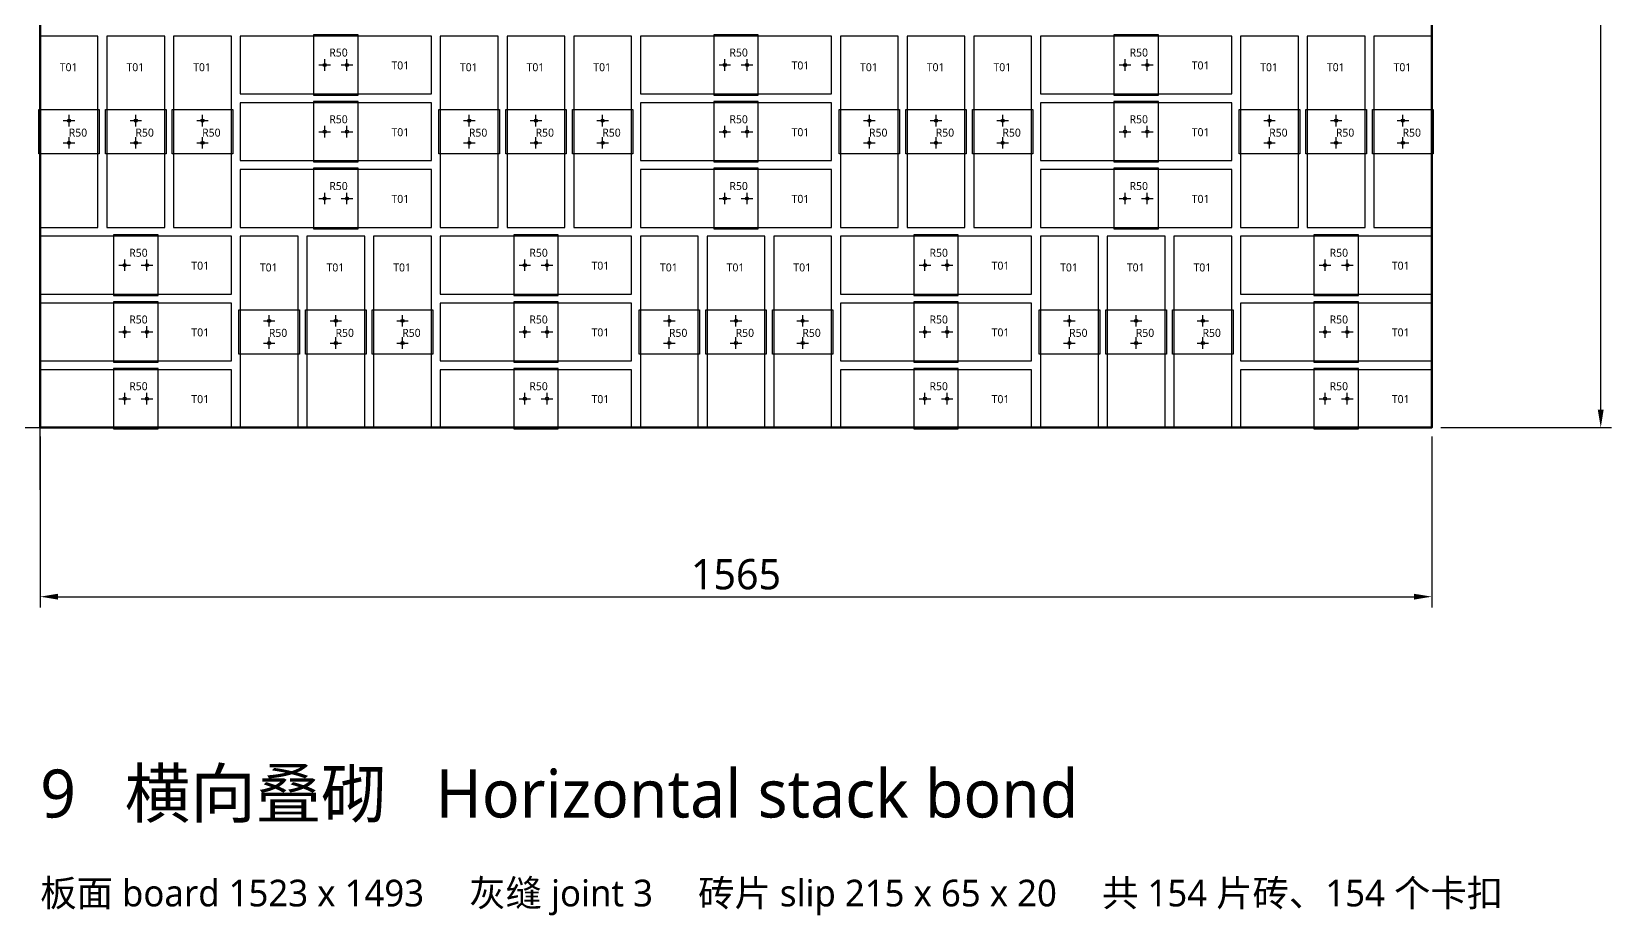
# Model space of a CAD drawing. Header units: millimetres. Extents: x -190 to 7814, y -8114 to 208.
# Drawn here: x 5135 to 6912, y -6000 to -5006 of the extents above; entities that cross this region are included whole.
import ezdxf
from ezdxf.enums import TextEntityAlignment as Align

# ---------------------------------------------------------------- set-up
doc = ezdxf.new("R2010")
doc.units = ezdxf.units.MM
for name, color, linetype in [('BOARD', 7, 'Continuous'), ('DIM', 8, 'Continuous'), ('ORIGIN', 1, 'Continuous'), ('P6_CLIP_R50', 3, 'Continuous'), ('P6_HOLE', 1, 'Continuous'), ('P6_SLIP', 7, 'Continuous'), ('P6_TXT_B', 7, 'Continuous'), ('TITLE', 7, 'Continuous')]:
    doc.layers.add(name, color=color, linetype=linetype)
doc.styles.add('CN', font='msyh.ttc')
doc.dimstyles.new('MM', dxfattribs={"dimtxt": 34, "dimasz": 20, "dimexe": 12, "dimexo": 10, "dimgap": 8, "dimtad": 1, "dimdec": 1, "dimdsep": 46, "dimtxsty": 'CN', "dimcen": 2.5, "dimazin": 3, "dimtfac": 1, "dimtmove": 0, "dimatfit": 3})

msp = doc.modelspace()

# ---------------------------------------------------------------- linework, layer by layer
at = {"layer": 'BOARD', "lineweight": 50}
msp.add_lwpolyline([(5145, -5451.5), (6710, -5451.5), (6710, -3886.5), (5145, -3886.5)], close=True, dxfattribs=at)
at = {"layer": 'ORIGIN'}
for p, q in [((5145, -5521.5), (5145, -5361.5)), ((5075, -5451.5), (5235, -5451.5))]:
    msp.add_line(p, q, dxfattribs=at)
at = {"layer": 'P6_CLIP_R50'}
for points in [[(5452.5, -5078), (5502.5, -5078), (5502.5, -5010), (5452.5, -5010)], [(5902.5, -5078), (5952.5, -5078), (5952.5, -5010), (5902.5, -5010)], [(6352.5, -5078), (6402.5, -5078), (6402.5, -5010), (6352.5, -5010)], [(5143.5, -5144), (5143.5, -5094), (5211.5, -5094), (5211.5, -5144)], [(5218.5, -5144), (5218.5, -5094), (5286.5, -5094), (5286.5, -5144)], [(5293.5, -5144), (5293.5, -5094), (5361.5, -5094), (5361.5, -5144)], [(5452.5, -5153), (5502.5, -5153), (5502.5, -5085), (5452.5, -5085)], [(5593.5, -5144), (5593.5, -5094), (5661.5, -5094), (5661.5, -5144)], [(5668.5, -5144), (5668.5, -5094), (5736.5, -5094), (5736.5, -5144)], [(5743.5, -5144), (5743.5, -5094), (5811.5, -5094), (5811.5, -5144)], [(5902.5, -5153), (5952.5, -5153), (5952.5, -5085), (5902.5, -5085)], [(6043.5, -5144), (6043.5, -5094), (6111.5, -5094), (6111.5, -5144)], [(6118.5, -5144), (6118.5, -5094), (6186.5, -5094), (6186.5, -5144)], [(6193.5, -5144), (6193.5, -5094), (6261.5, -5094), (6261.5, -5144)], [(6352.5, -5153), (6402.5, -5153), (6402.5, -5085), (6352.5, -5085)], [(6493.5, -5144), (6493.5, -5094), (6561.5, -5094), (6561.5, -5144)], [(6568.5, -5144), (6568.5, -5094), (6636.5, -5094), (6636.5, -5144)], [(6643.5, -5144), (6643.5, -5094), (6711.5, -5094), (6711.5, -5144)], [(5452.5, -5228), (5502.5, -5228), (5502.5, -5160), (5452.5, -5160)], [(5902.5, -5228), (5952.5, -5228), (5952.5, -5160), (5902.5, -5160)], [(6352.5, -5228), (6402.5, -5228), (6402.5, -5160), (6352.5, -5160)], [(5227.5, -5303), (5277.5, -5303), (5277.5, -5235), (5227.5, -5235)], [(5677.5, -5303), (5727.5, -5303), (5727.5, -5235), (5677.5, -5235)], [(6127.5, -5303), (6177.5, -5303), (6177.5, -5235), (6127.5, -5235)], [(6577.5, -5303), (6627.5, -5303), (6627.5, -5235), (6577.5, -5235)], [(5227.5, -5378), (5277.5, -5378), (5277.5, -5310), (5227.5, -5310)], [(5677.5, -5378), (5727.5, -5378), (5727.5, -5310), (5677.5, -5310)], [(6127.5, -5378), (6177.5, -5378), (6177.5, -5310), (6127.5, -5310)], [(6577.5, -5378), (6627.5, -5378), (6627.5, -5310), (6577.5, -5310)], [(5368.5, -5369), (5368.5, -5319), (5436.5, -5319), (5436.5, -5369)], [(5443.5, -5369), (5443.5, -5319), (5511.5, -5319), (5511.5, -5369)], [(5518.5, -5369), (5518.5, -5319), (5586.5, -5319), (5586.5, -5369)], [(5818.5, -5369), (5818.5, -5319), (5886.5, -5319), (5886.5, -5369)], [(5893.5, -5369), (5893.5, -5319), (5961.5, -5319), (5961.5, -5369)], [(5968.5, -5369), (5968.5, -5319), (6036.5, -5319), (6036.5, -5369)], [(6268.5, -5369), (6268.5, -5319), (6336.5, -5319), (6336.5, -5369)], [(6343.5, -5369), (6343.5, -5319), (6411.5, -5319), (6411.5, -5369)], [(6418.5, -5369), (6418.5, -5319), (6486.5, -5319), (6486.5, -5369)], [(5227.5, -5453), (5277.5, -5453), (5277.5, -5385), (5227.5, -5385)], [(5677.5, -5453), (5727.5, -5453), (5727.5, -5385), (5677.5, -5385)], [(6127.5, -5453), (6177.5, -5453), (6177.5, -5385), (6127.5, -5385)], [(6577.5, -5453), (6627.5, -5453), (6627.5, -5385), (6577.5, -5385)]]:
    msp.add_lwpolyline(points, close=True, dxfattribs=at)
at = {"layer": 'P6_HOLE'}
for p, q in [((5458.5, -5044), (5471.5, -5044)), ((5465, -5050.5), (5465, -5037.5)), ((5483.5, -5044), (5496.5, -5044)), ((5490, -5050.5), (5490, -5037.5)), ((5908.5, -5044), (5921.5, -5044)), ((5915, -5050.5), (5915, -5037.5)), ((5933.5, -5044), (5946.5, -5044)), ((5940, -5050.5), (5940, -5037.5)), ((6358.5, -5044), (6371.5, -5044)), ((6365, -5050.5), (6365, -5037.5)), ((6383.5, -5044), (6396.5, -5044)), ((6390, -5050.5), (6390, -5037.5)), ((5171, -5106.5), (5184, -5106.5)), ((5177.5, -5113), (5177.5, -5100)), ((5246, -5106.5), (5259, -5106.5)), ((5252.5, -5113), (5252.5, -5100)), ((5321, -5106.5), (5334, -5106.5)), ((5327.5, -5113), (5327.5, -5100)), ((5465, -5125.5), (5465, -5112.5)), ((5490, -5125.5), (5490, -5112.5)), ((5621, -5106.5), (5634, -5106.5)), ((5627.5, -5113), (5627.5, -5100)), ((5696, -5106.5), (5709, -5106.5)), ((5702.5, -5113), (5702.5, -5100)), ((5771, -5106.5), (5784, -5106.5)), ((5777.5, -5113), (5777.5, -5100)), ((5915, -5125.5), (5915, -5112.5)), ((5940, -5125.5), (5940, -5112.5)), ((6071, -5106.5), (6084, -5106.5)), ((6077.5, -5113), (6077.5, -5100)), ((6146, -5106.5), (6159, -5106.5)), ((6152.5, -5113), (6152.5, -5100)), ((6221, -5106.5), (6234, -5106.5)), ((6227.5, -5113), (6227.5, -5100)), ((6365, -5125.5), (6365, -5112.5)), ((6390, -5125.5), (6390, -5112.5)), ((6521, -5106.5), (6534, -5106.5)), ((6527.5, -5113), (6527.5, -5100)), ((6596, -5106.5), (6609, -5106.5)), ((6602.5, -5113), (6602.5, -5100)), ((6671, -5106.5), (6684, -5106.5)), ((6677.5, -5113), (6677.5, -5100)), ((5171, -5131.5), (5184, -5131.5)), ((5177.5, -5138), (5177.5, -5125)), ((5246, -5131.5), (5259, -5131.5)), ((5252.5, -5138), (5252.5, -5125)), ((5321, -5131.5), (5334, -5131.5)), ((5327.5, -5138), (5327.5, -5125)), ((5458.5, -5119), (5471.5, -5119)), ((5483.5, -5119), (5496.5, -5119)), ((5621, -5131.5), (5634, -5131.5)), ((5627.5, -5138), (5627.5, -5125)), ((5696, -5131.5), (5709, -5131.5)), ((5702.5, -5138), (5702.5, -5125)), ((5771, -5131.5), (5784, -5131.5)), ((5777.5, -5138), (5777.5, -5125)), ((5908.5, -5119), (5921.5, -5119)), ((5933.5, -5119), (5946.5, -5119)), ((6071, -5131.5), (6084, -5131.5)), ((6077.5, -5138), (6077.5, -5125)), ((6146, -5131.5), (6159, -5131.5)), ((6152.5, -5138), (6152.5, -5125)), ((6221, -5131.5), (6234, -5131.5)), ((6227.5, -5138), (6227.5, -5125)), ((6358.5, -5119), (6371.5, -5119)), ((6383.5, -5119), (6396.5, -5119)), ((6521, -5131.5), (6534, -5131.5)), ((6527.5, -5138), (6527.5, -5125)), ((6596, -5131.5), (6609, -5131.5)), ((6602.5, -5138), (6602.5, -5125)), ((6671, -5131.5), (6684, -5131.5)), ((6677.5, -5138), (6677.5, -5125)), ((5465, -5200.5), (5465, -5187.5)), ((5490, -5200.5), (5490, -5187.5)), ((5915, -5200.5), (5915, -5187.5)), ((5940, -5200.5), (5940, -5187.5)), ((6365, -5200.5), (6365, -5187.5)), ((6390, -5200.5), (6390, -5187.5)), ((5458.5, -5194), (5471.5, -5194)), ((5483.5, -5194), (5496.5, -5194)), ((5908.5, -5194), (5921.5, -5194)), ((5933.5, -5194), (5946.5, -5194)), ((6358.5, -5194), (6371.5, -5194)), ((6383.5, -5194), (6396.5, -5194)), ((5233.5, -5269), (5246.5, -5269)), ((5240, -5275.5), (5240, -5262.5)), ((5258.5, -5269), (5271.5, -5269)), ((5265, -5275.5), (5265, -5262.5)), ((5683.5, -5269), (5696.5, -5269)), ((5690, -5275.5), (5690, -5262.5)), ((5708.5, -5269), (5721.5, -5269)), ((5715, -5275.5), (5715, -5262.5)), ((6133.5, -5269), (6146.5, -5269)), ((6140, -5275.5), (6140, -5262.5)), ((6158.5, -5269), (6171.5, -5269)), ((6165, -5275.5), (6165, -5262.5)), ((6583.5, -5269), (6596.5, -5269)), ((6590, -5275.5), (6590, -5262.5)), ((6608.5, -5269), (6621.5, -5269)), ((6615, -5275.5), (6615, -5262.5)), ((5402.5, -5338), (5402.5, -5325)), ((5477.5, -5338), (5477.5, -5325)), ((5552.5, -5338), (5552.5, -5325)), ((5852.5, -5338), (5852.5, -5325)), ((5927.5, -5338), (5927.5, -5325)), ((6002.5, -5338), (6002.5, -5325)), ((6302.5, -5338), (6302.5, -5325)), ((6377.5, -5338), (6377.5, -5325)), ((6452.5, -5338), (6452.5, -5325)), ((5233.5, -5344), (5246.5, -5344)), ((5240, -5350.5), (5240, -5337.5)), ((5258.5, -5344), (5271.5, -5344)), ((5265, -5350.5), (5265, -5337.5)), ((5396, -5331.5), (5409, -5331.5)), ((5471, -5331.5), (5484, -5331.5)), ((5546, -5331.5), (5559, -5331.5)), ((5683.5, -5344), (5696.5, -5344)), ((5690, -5350.5), (5690, -5337.5)), ((5708.5, -5344), (5721.5, -5344)), ((5715, -5350.5), (5715, -5337.5)), ((5846, -5331.5), (5859, -5331.5)), ((5921, -5331.5), (5934, -5331.5)), ((5996, -5331.5), (6009, -5331.5)), ((6133.5, -5344), (6146.5, -5344)), ((6140, -5350.5), (6140, -5337.5)), ((6158.5, -5344), (6171.5, -5344)), ((6165, -5350.5), (6165, -5337.5)), ((6296, -5331.5), (6309, -5331.5)), ((6371, -5331.5), (6384, -5331.5)), ((6446, -5331.5), (6459, -5331.5)), ((6583.5, -5344), (6596.5, -5344)), ((6590, -5350.5), (6590, -5337.5)), ((6608.5, -5344), (6621.5, -5344)), ((6615, -5350.5), (6615, -5337.5)), ((5396, -5356.5), (5409, -5356.5)), ((5402.5, -5363), (5402.5, -5350)), ((5471, -5356.5), (5484, -5356.5)), ((5477.5, -5363), (5477.5, -5350)), ((5546, -5356.5), (5559, -5356.5)), ((5552.5, -5363), (5552.5, -5350)), ((5846, -5356.5), (5859, -5356.5)), ((5852.5, -5363), (5852.5, -5350)), ((5921, -5356.5), (5934, -5356.5)), ((5927.5, -5363), (5927.5, -5350)), ((5996, -5356.5), (6009, -5356.5)), ((6002.5, -5363), (6002.5, -5350)), ((6296, -5356.5), (6309, -5356.5)), ((6302.5, -5363), (6302.5, -5350)), ((6371, -5356.5), (6384, -5356.5)), ((6377.5, -5363), (6377.5, -5350)), ((6446, -5356.5), (6459, -5356.5)), ((6452.5, -5363), (6452.5, -5350)), ((5240, -5425.5), (5240, -5412.5)), ((5265, -5425.5), (5265, -5412.5)), ((5690, -5425.5), (5690, -5412.5)), ((5715, -5425.5), (5715, -5412.5)), ((6140, -5425.5), (6140, -5412.5)), ((6165, -5425.5), (6165, -5412.5)), ((6590, -5425.5), (6590, -5412.5)), ((6615, -5425.5), (6615, -5412.5)), ((5233.5, -5419), (5246.5, -5419)), ((5258.5, -5419), (5271.5, -5419)), ((5683.5, -5419), (5696.5, -5419)), ((5708.5, -5419), (5721.5, -5419)), ((6133.5, -5419), (6146.5, -5419)), ((6158.5, -5419), (6171.5, -5419)), ((6583.5, -5419), (6596.5, -5419)), ((6608.5, -5419), (6621.5, -5419))]:
    msp.add_line(p, q, dxfattribs=at)
for centre in [(5465, -5044), (5490, -5044), (5915, -5044), (5940, -5044), (6365, -5044), (6390, -5044), (5177.5, -5106.5), (5252.5, -5106.5), (5327.5, -5106.5), (5627.5, -5106.5), (5702.5, -5106.5), (5777.5, -5106.5), (6077.5, -5106.5), (6152.5, -5106.5), (6227.5, -5106.5), (6527.5, -5106.5), (6602.5, -5106.5), (6677.5, -5106.5), (5177.5, -5131.5), (5252.5, -5131.5), (5327.5, -5131.5), (5465, -5119), (5490, -5119), (5627.5, -5131.5), (5702.5, -5131.5), (5777.5, -5131.5), (5915, -5119), (5940, -5119), (6077.5, -5131.5), (6152.5, -5131.5), (6227.5, -5131.5), (6365, -5119), (6390, -5119), (6527.5, -5131.5), (6602.5, -5131.5), (6677.5, -5131.5), (5465, -5194), (5490, -5194), (5915, -5194), (5940, -5194), (6365, -5194), (6390, -5194), (5240, -5269), (5265, -5269), (5690, -5269), (5715, -5269), (6140, -5269), (6165, -5269), (6590, -5269), (6615, -5269), (5402.5, -5331.5), (5477.5, -5331.5), (5552.5, -5331.5), (5852.5, -5331.5), (5927.5, -5331.5), (6002.5, -5331.5), (6302.5, -5331.5), (6377.5, -5331.5), (6452.5, -5331.5), (5240, -5344), (5265, -5344), (5690, -5344), (5715, -5344), (6140, -5344), (6165, -5344), (6590, -5344), (6615, -5344), (5402.5, -5356.5), (5477.5, -5356.5), (5552.5, -5356.5), (5852.5, -5356.5), (5927.5, -5356.5), (6002.5, -5356.5), (6302.5, -5356.5), (6377.5, -5356.5), (6452.5, -5356.5), (5240, -5419), (5265, -5419), (5690, -5419), (5715, -5419), (6140, -5419), (6165, -5419), (6590, -5419), (6615, -5419)]:
    msp.add_circle(centre, 1.75, dxfattribs=at)
at = {"layer": 'P6_SLIP'}
for points in [[(5145, -5226.5), (5210, -5226.5), (5210, -5011.5), (5145, -5011.5)], [(5220, -5226.5), (5285, -5226.5), (5285, -5011.5), (5220, -5011.5)], [(5295, -5226.5), (5360, -5226.5), (5360, -5011.5), (5295, -5011.5)], [(5370, -5076.5), (5585, -5076.5), (5585, -5011.5), (5370, -5011.5)], [(5595, -5226.5), (5660, -5226.5), (5660, -5011.5), (5595, -5011.5)], [(5670, -5226.5), (5735, -5226.5), (5735, -5011.5), (5670, -5011.5)], [(5745, -5226.5), (5810, -5226.5), (5810, -5011.5), (5745, -5011.5)], [(5820, -5076.5), (6035, -5076.5), (6035, -5011.5), (5820, -5011.5)], [(6045, -5226.5), (6110, -5226.5), (6110, -5011.5), (6045, -5011.5)], [(6120, -5226.5), (6185, -5226.5), (6185, -5011.5), (6120, -5011.5)], [(6195, -5226.5), (6260, -5226.5), (6260, -5011.5), (6195, -5011.5)], [(6270, -5076.5), (6485, -5076.5), (6485, -5011.5), (6270, -5011.5)], [(6495, -5226.5), (6560, -5226.5), (6560, -5011.5), (6495, -5011.5)], [(6570, -5226.5), (6635, -5226.5), (6635, -5011.5), (6570, -5011.5)], [(6645, -5226.5), (6710, -5226.5), (6710, -5011.5), (6645, -5011.5)], [(5370, -5151.5), (5585, -5151.5), (5585, -5086.5), (5370, -5086.5)], [(5820, -5151.5), (6035, -5151.5), (6035, -5086.5), (5820, -5086.5)], [(6270, -5151.5), (6485, -5151.5), (6485, -5086.5), (6270, -5086.5)], [(5370, -5226.5), (5585, -5226.5), (5585, -5161.5), (5370, -5161.5)], [(5820, -5226.5), (6035, -5226.5), (6035, -5161.5), (5820, -5161.5)], [(6270, -5226.5), (6485, -5226.5), (6485, -5161.5), (6270, -5161.5)], [(5145, -5301.5), (5360, -5301.5), (5360, -5236.5), (5145, -5236.5)], [(5370, -5451.5), (5435, -5451.5), (5435, -5236.5), (5370, -5236.5)], [(5445, -5451.5), (5510, -5451.5), (5510, -5236.5), (5445, -5236.5)], [(5520, -5451.5), (5585, -5451.5), (5585, -5236.5), (5520, -5236.5)], [(5595, -5301.5), (5810, -5301.5), (5810, -5236.5), (5595, -5236.5)], [(5820, -5451.5), (5885, -5451.5), (5885, -5236.5), (5820, -5236.5)], [(5895, -5451.5), (5960, -5451.5), (5960, -5236.5), (5895, -5236.5)], [(5970, -5451.5), (6035, -5451.5), (6035, -5236.5), (5970, -5236.5)], [(6045, -5301.5), (6260, -5301.5), (6260, -5236.5), (6045, -5236.5)], [(6270, -5451.5), (6335, -5451.5), (6335, -5236.5), (6270, -5236.5)], [(6345, -5451.5), (6410, -5451.5), (6410, -5236.5), (6345, -5236.5)], [(6420, -5451.5), (6485, -5451.5), (6485, -5236.5), (6420, -5236.5)], [(6495, -5301.5), (6710, -5301.5), (6710, -5236.5), (6495, -5236.5)], [(5145, -5376.5), (5360, -5376.5), (5360, -5311.5), (5145, -5311.5)], [(5595, -5376.5), (5810, -5376.5), (5810, -5311.5), (5595, -5311.5)], [(6045, -5376.5), (6260, -5376.5), (6260, -5311.5), (6045, -5311.5)], [(6495, -5376.5), (6710, -5376.5), (6710, -5311.5), (6495, -5311.5)], [(5145, -5451.5), (5360, -5451.5), (5360, -5386.5), (5145, -5386.5)], [(5595, -5451.5), (5810, -5451.5), (5810, -5386.5), (5595, -5386.5)], [(6045, -5451.5), (6260, -5451.5), (6260, -5386.5), (6045, -5386.5)], [(6495, -5451.5), (6710, -5451.5), (6710, -5386.5), (6495, -5386.5)]]:
    msp.add_lwpolyline(points, close=True, dxfattribs=at)

# ---------------------------------------------------------------- texts
at = {"layer": 'P6_CLIP_R50', "style": 'CN'}
for p in [(5480.5, -5030), (5930.5, -5030), (6380.5, -5030), (5187.5, -5120), (5262.5, -5120), (5337.5, -5120), (5480.5, -5105), (5637.5, -5120), (5712.5, -5120), (5787.5, -5120), (5930.5, -5105), (6087.5, -5120), (6162.5, -5120), (6237.5, -5120), (6380.5, -5105), (6537.5, -5120), (6612.5, -5120), (6687.5, -5120), (5480.5, -5180), (5930.5, -5180), (6380.5, -5180), (5255.5, -5255), (5705.5, -5255), (6155.5, -5255), (6605.5, -5255), (5255.5, -5330), (5705.5, -5330), (6155.5, -5330), (6605.5, -5330), (5412.5, -5345), (5487.5, -5345), (5562.5, -5345), (5862.5, -5345), (5937.5, -5345), (6012.5, -5345), (6312.5, -5345), (6387.5, -5345), (6462.5, -5345), (5255.5, -5405), (5705.5, -5405), (6155.5, -5405), (6605.5, -5405)]:
    msp.add_text('R50', height=9, dxfattribs=at).set_placement(p, align=Align.MIDDLE_CENTER)
at = {"layer": 'P6_TXT_B', "style": 'CN'}
for p in [(5177, -5046.5), (5252, -5046.5), (5327, -5046.5), (5550, -5044.5), (5627, -5046.5), (5702, -5046.5), (5777, -5046.5), (6000, -5044.5), (6077, -5046.5), (6152, -5046.5), (6227, -5046.5), (6450, -5044.5), (6527, -5046.5), (6602, -5046.5), (6677, -5046.5), (5550, -5119.5), (6000, -5119.5), (6450, -5119.5), (5550, -5194.5), (6000, -5194.5), (6450, -5194.5), (5325, -5269.5), (5402, -5271.5), (5477, -5271.5), (5552, -5271.5), (5775, -5269.5), (5852, -5271.5), (5927, -5271.5), (6002, -5271.5), (6225, -5269.5), (6302, -5271.5), (6377, -5271.5), (6452, -5271.5), (6675, -5269.5), (5325, -5344.5), (5775, -5344.5), (6225, -5344.5), (6675, -5344.5), (5325, -5419.5), (5775, -5419.5), (6225, -5419.5), (6675, -5419.5)]:
    msp.add_text('T01', height=9, dxfattribs=at).set_placement(p, align=Align.MIDDLE_CENTER)
at = {"layer": 'TITLE', "style": 'CN'}
for s, height, p in [('9   横向叠砌   Horizontal stack bond', 54, (5145, -5905.88)), ('板面 board 1523 x 1493     灰缝 joint 3     砖片 slip 215 x 65 x 20     共 154 片砖、154 个卡扣', 30, (5145, -5998.56))]:
    msp.add_text(s, height=height, dxfattribs=at).set_placement(p, align=Align.BOTTOM_LEFT)

# ---------------------------------------------------------------- dimensions: what is measured, and where the dimension line sits
at = {"layer": 'DIM'}
msp.add_linear_dim(base=(6900, -5451.5), p1=(6710, -5451.5), p2=(6710, -3886.5), angle=90, dimstyle='MM', dxfattribs=at).render()
msp.add_linear_dim(base=(5145, -5641.5), p1=(5145, -5451.5), p2=(6710, -5451.5), dimstyle='MM', dxfattribs=at).render()

doc.saveas('drawing.dxf')
